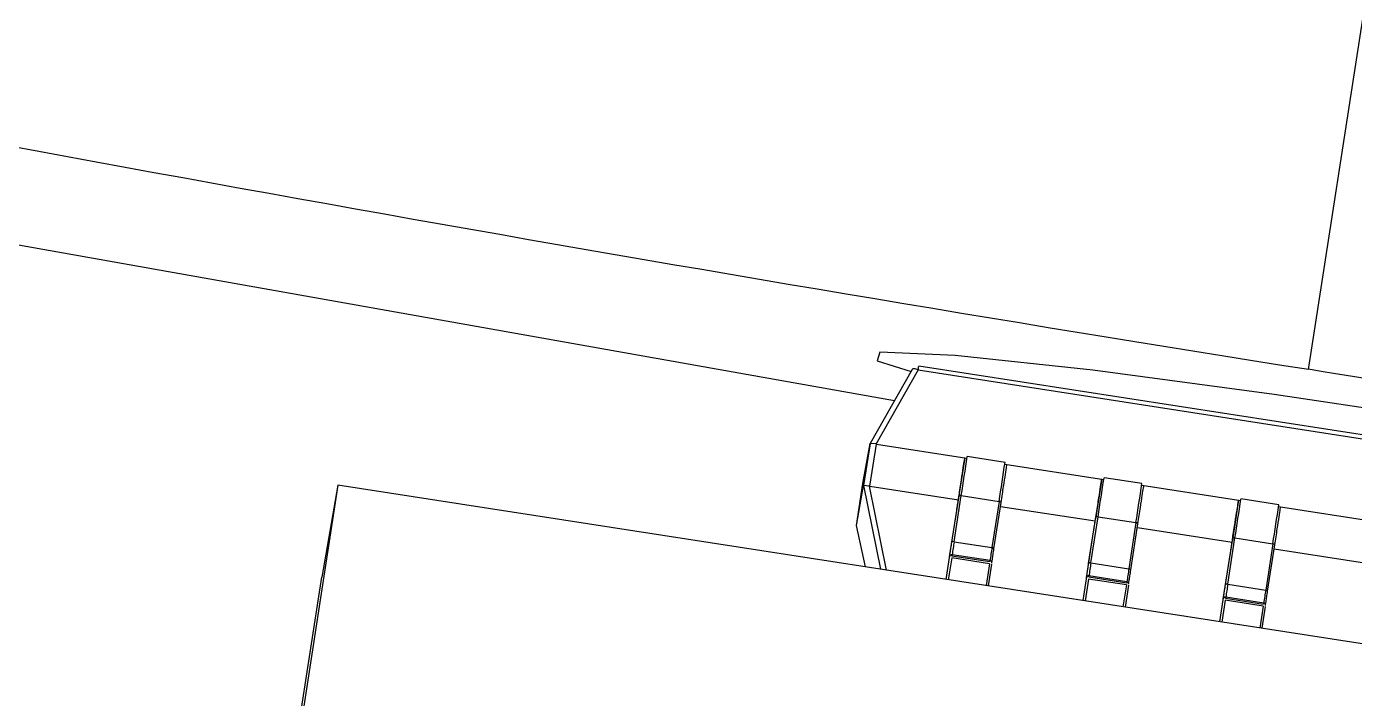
# Model space of a CAD drawing. Header units: millimetres. Extents: x 15 to 2378, y 5 to 1787.
# Drawn here: x 390.117 to 391.363, y 416.437 to 417.068 of the extents above; entities that cross this region are included whole.
import ezdxf

# ---------------------------------------------------------------- set-up
doc = ezdxf.new("R2010")
doc.units = ezdxf.units.MM

msp = doc.modelspace()

# ---------------------------------------------------------------- linework, layer by layer
at = {"color": 7, "linetype": 'Continuous', "lineweight": 25}
for p, q in [((391.32, 416.7463), (391.4424, 417.5361)), ((389.1932, 417.0262), (390.9312, 416.7169)), ((391.6388, 416.6432), (390.9542, 416.7493)), ((390.948, 416.7463), (390.9084, 416.6768)), ((390.9536, 416.7457), (390.914, 416.6762)), ((390.9536, 416.7457), (391.6382, 416.6396)), ((390.9017, 416.6392), (390.9084, 416.6768)), ((390.9084, 416.6768), (390.9023, 416.6373)), ((390.9082, 416.6366), (390.9144, 416.6761)), ((390.9084, 416.6768), (390.9084, 416.6768)), ((390.914, 416.6762), (390.9084, 416.6768)), ((390.914, 416.6762), (390.9144, 416.6761)), ((390.9144, 416.6761), (390.9993, 416.663)), ((390.9971, 416.6613), (390.9915, 416.6258)), ((390.9973, 416.6627), (390.9971, 416.6613)), ((390.9971, 416.6613), (390.9973, 416.6627)), ((391.0352, 416.6589), (390.9996, 416.6644)), ((391.0349, 416.6574), (391.1278, 416.643)), ((390.4089, 416.6376), (390.3599, 416.3216)), ((390.4089, 416.6376), (390.3937, 416.5511)), ((393.2246, 416.201), (390.4089, 416.6376)), ((390.8956, 416.5997), (390.9017, 416.6392)), ((390.8956, 416.5997), (390.9023, 416.6373)), ((390.9023, 416.6373), (390.9023, 416.6373)), ((390.9079, 416.6367), (390.9023, 416.6373)), ((390.9023, 416.6373), (390.9182, 416.5586)), ((390.9079, 416.6367), (390.9082, 416.6366)), ((390.9238, 416.5577), (390.9079, 416.6367)), ((390.9082, 416.6366), (390.9913, 416.6238)), ((391.1255, 416.6414), (391.12, 416.6058)), ((391.1258, 416.6428), (391.1255, 416.6414)), ((391.1255, 416.6414), (391.1258, 416.6428)), ((391.1636, 416.639), (391.1281, 416.6445)), ((391.1634, 416.6375), (391.2563, 416.6231)), ((390.9852, 416.5839), (390.9919, 416.6274)), ((390.9873, 416.5844), (390.994, 416.6278)), ((390.9918, 416.6271), (390.9915, 416.6258)), ((390.9915, 416.6258), (390.9915, 416.6256)), ((390.994, 416.6278), (391.0296, 416.6223)), ((391.2542, 416.6229), (391.254, 416.6215)), ((391.254, 416.6215), (391.2542, 416.6228)), ((391.2921, 416.619), (391.2565, 416.6246)), ((390.983, 416.5703), (390.9897, 416.6137)), ((391.0296, 416.6223), (391.0228, 416.5789)), ((391.0247, 416.5778), (391.0314, 416.6212)), ((391.0309, 416.6176), (391.1197, 416.6039)), ((391.254, 416.6215), (391.2485, 416.5859)), ((391.2918, 416.6176), (391.3847, 416.6032)), ((390.8956, 416.5996), (390.8956, 416.5997)), ((390.904, 416.5608), (390.8956, 416.5996)), ((391.1136, 416.564), (391.1203, 416.6074)), ((391.1157, 416.5645), (391.1224, 416.6079)), ((391.1203, 416.6072), (391.12, 416.6058)), ((391.12, 416.6058), (391.12, 416.6056)), ((391.1224, 416.6079), (391.158, 416.6024)), ((391.158, 416.6024), (391.1513, 416.5589)), ((391.1532, 416.5579), (391.1599, 416.6013)), ((391.1593, 416.5977), (391.2482, 416.5839)), ((391.1115, 416.5504), (391.1182, 416.5938)), ((391.2421, 416.5441), (391.2488, 416.5875)), ((391.2442, 416.5445), (391.2509, 416.588)), ((391.2487, 416.5873), (391.2485, 416.5859)), ((391.2485, 416.5859), (391.2485, 416.5857)), ((391.2509, 416.588), (391.2865, 416.5825)), ((390.9873, 416.5844), (391.0228, 416.5789)), ((391.2399, 416.5305), (391.2467, 416.5739)), ((391.2865, 416.5825), (391.2798, 416.539)), ((391.2816, 416.538), (391.2883, 416.5814)), ((391.2878, 416.5778), (391.3767, 416.564)), ((390.9798, 416.549), (390.983, 416.5696)), ((390.985, 416.5692), (390.9818, 416.5487)), ((390.983, 416.5696), (390.9831, 416.5705)), ((391.0205, 416.5637), (390.985, 416.5692)), ((390.9853, 416.5712), (390.9854, 416.5722)), ((390.9853, 416.5712), (391.0208, 416.5657)), ((391.021, 416.5667), (390.9854, 416.5722)), ((391.0205, 416.5637), (391.0174, 416.5432)), ((391.0225, 416.5634), (391.0193, 416.5429)), ((391.021, 416.5667), (391.0208, 416.5657)), ((391.1157, 416.5645), (391.1513, 416.5589)), ((390.3447, 416.2352), (390.3937, 416.5511)), ((391.1083, 416.5291), (391.1115, 416.5496)), ((391.1134, 416.5493), (391.1102, 416.5288)), ((391.1115, 416.5496), (391.1116, 416.5506)), ((391.149, 416.5438), (391.1134, 416.5493)), ((391.1137, 416.5513), (391.1138, 416.5523)), ((391.1137, 416.5513), (391.1493, 416.5458)), ((391.1494, 416.5468), (391.1138, 416.5523)), ((391.149, 416.5438), (391.1458, 416.5233)), ((391.151, 416.5435), (391.1478, 416.523)), ((391.1494, 416.5468), (391.1493, 416.5458)), ((391.2442, 416.5445), (391.2798, 416.539)), ((391.2367, 416.5092), (391.2399, 416.5297)), ((391.2419, 416.5294), (391.2387, 416.5089)), ((391.2399, 416.5297), (391.24, 416.5307)), ((391.2775, 416.5239), (391.2419, 416.5294)), ((391.2422, 416.5314), (391.2423, 416.5324)), ((391.2422, 416.5314), (391.2778, 416.5259)), ((391.2779, 416.5268), (391.2423, 416.5324)), ((391.2775, 416.5239), (391.2743, 416.5034)), ((391.2794, 416.5236), (391.2763, 416.5031)), ((391.2779, 416.5268), (391.2778, 416.5259))]:
    msp.add_line(p, q, dxfattribs=at)
at = {"color": 7, "linetype": 'Continuous', "lineweight": 25, "flags": 128}
for points in [[(391.6424, 416.6665), (391.476, 416.6944), (391.2878, 416.7228), (391.1175, 416.7455), (390.9883, 416.7593), (390.9176, 416.7623), (390.915, 416.7542), (390.9469, 416.7443)], [(390.9536, 416.7457), (390.9527, 416.7462), (390.9517, 416.7465), (390.9508, 416.7468), (390.95, 416.7469), (390.9493, 416.7469), (390.9487, 416.7468), (390.9483, 416.7466), (390.948, 416.7463)]]:
    msp.add_lwpolyline(points, dxfattribs=at)
at = {"color": 7, "linetype": 'Continuous', "lineweight": 25}
for centre, radius, start, end in [((398.6089, 462.7281), 46.5559, 258.82735, 260.99253), ((390.1744, 416.8673), 0.7886, 351.1324, 351.3974), ((389.4521, 405.1262), 11.7693, 79.93832, 80.86803), ((383.8548, 417.7431), 7.2258, 351.12138, 351.41445), ((383.07, 417.8641), 8.0558, 351.13242, 351.3957), ((383.9832, 417.7231), 7.2258, 351.12138, 351.41445), ((383.1985, 417.8442), 8.0558, 351.13242, 351.3957), ((390.9933, 416.626), 0.00193, 68.4353, 135.8212), ((384.1117, 417.7032), 7.2258, 351.12138, 351.41445), ((391.0297, 416.6204), 0.00192, 26.4139, 94.0085), ((383.327, 417.8243), 8.0558, 351.13242, 351.3957), ((391.1217, 416.6061), 0.00193, 68.4353, 135.8212), ((391.1581, 416.6005), 0.00192, 26.4139, 94.0085), ((391.2502, 416.5862), 0.00193, 68.4353, 135.8212), ((390.9865, 416.5826), 0.00193, 68.4353, 135.8212), ((393.9904, 416.1166), 3.0393, 171.1457, 171.3782), ((394.0259, 416.111), 3.0393, 171.1457, 171.3782), ((391.023, 416.5769), 0.00192, 26.4139, 94.0085), ((391.2866, 416.5805), 0.00192, 26.4139, 94.0085), ((390.9851, 416.5702), 0.002, 81.1766, 171.1748), ((391.0207, 416.5647), 0.002, 351.1938, 81.1956), ((391.115, 416.5627), 0.00193, 68.4353, 135.8212), ((394.1188, 416.0966), 3.0393, 171.1457, 171.3782), ((391.1135, 416.5503), 0.002, 81.1766, 171.1748), ((394.1544, 416.0911), 3.0393, 171.1457, 171.3782), ((391.1514, 416.557), 0.00192, 26.4139, 94.0085), ((391.1491, 416.5448), 0.002, 351.1938, 81.1956), ((391.2435, 416.5427), 0.00193, 68.4353, 135.8212), ((394.2473, 416.0767), 3.0393, 171.1457, 171.3782), ((394.2829, 416.0712), 3.0393, 171.1457, 171.3782), ((391.2799, 416.5371), 0.00192, 26.4139, 94.0085), ((391.242, 416.5304), 0.002, 81.1766, 171.1748), ((391.2776, 416.5249), 0.002, 351.1938, 81.1956)]:
    msp.add_arc(centre, radius, start, end, dxfattribs=at)
for points, knots in [([(390.9919, 416.6274), (390.9927, 416.6326), (390.9943, 416.643), (390.996, 416.6544), (390.9972, 416.662), (390.9973, 416.6625), (390.9973, 416.6627)], [0, 0, 0, 0, 0.249194, 0.499924, 0.749202, 1, 1, 1, 1]), ([(391.0314, 416.6212), (391.0322, 416.6265), (391.0338, 416.6369), (391.0356, 416.6483), (391.0367, 416.6559), (391.0368, 416.6563), (391.0368, 416.6565)], [0, 0, 0, 0, 0.250798, 0.500076, 0.750806, 1, 1, 1, 1]), ([(391.1203, 416.6074), (391.1211, 416.6126), (391.1228, 416.6231), (391.1245, 416.6344), (391.1257, 416.6421), (391.1257, 416.6425), (391.1258, 416.6428)], [0, 0, 0, 0, 0.249194, 0.499924, 0.749202, 1, 1, 1, 1]), ([(391.1599, 416.6013), (391.1607, 416.6066), (391.1623, 416.617), (391.164, 416.6284), (391.1652, 416.6359), (391.1653, 416.6364), (391.1653, 416.6366)], [0, 0, 0, 0, 0.2507983, 0.500076, 0.7508064, 1, 1, 1, 1]), ([(390.9897, 416.6137), (390.99, 416.6157), (390.9907, 416.6197), (390.9913, 416.624), (390.9918, 416.6269), (390.9918, 416.627), (390.9918, 416.6271)], [0, 0, 0, 0, 0.251492, 0.500143, 0.751521, 1, 1, 1, 1]), ([(391.2488, 416.5875), (391.2496, 416.5927), (391.2512, 416.6032), (391.253, 416.6145), (391.2541, 416.6222), (391.2542, 416.6226), (391.2542, 416.6228)], [0, 0, 0, 0, 0.249194, 0.499924, 0.749202, 1, 1, 1, 1]), ([(391.2883, 416.5814), (391.2891, 416.5866), (391.2908, 416.5971), (391.2925, 416.6084), (391.2937, 416.616), (391.2937, 416.6165), (391.2938, 416.6167)], [0, 0, 0, 0, 0.250798, 0.500076, 0.750806, 1, 1, 1, 1]), ([(391.1182, 416.5938), (391.1185, 416.5958), (391.1191, 416.5998), (391.1198, 416.6041), (391.1202, 416.6069), (391.1202, 416.6071), (391.1203, 416.6072)], [0, 0, 0, 0, 0.251492, 0.500143, 0.751521, 1, 1, 1, 1]), ([(391.2467, 416.5739), (391.247, 416.5759), (391.2476, 416.5799), (391.2483, 416.5842), (391.2487, 416.587), (391.2487, 416.5872), (391.2487, 416.5873)], [0, 0, 0, 0, 0.251492, 0.500143, 0.751521, 1, 1, 1, 1]), ([(390.9831, 416.5705), (390.9831, 416.5707), (390.9832, 416.5712), (390.9836, 416.5741), (390.9843, 416.5783), (390.9849, 416.582), (390.9852, 416.5839)], [0, 0, 0, 0, 0.2485, 0.499875, 0.748528, 1, 1, 1, 1]), ([(391.0226, 416.5644), (391.0227, 416.5646), (391.0227, 416.565), (391.0232, 416.568), (391.0238, 416.5722), (391.0244, 416.5759), (391.0247, 416.5778)], [0, 0, 0, 0, 0.251472, 0.500125, 0.7515, 1, 1, 1, 1]), ([(391.1116, 416.5506), (391.1116, 416.5508), (391.1117, 416.5513), (391.1121, 416.5542), (391.1128, 416.5584), (391.1133, 416.5621), (391.1136, 416.564)], [0, 0, 0, 0, 0.2485, 0.499875, 0.748528, 1, 1, 1, 1]), ([(391.1511, 416.5445), (391.1511, 416.5447), (391.1512, 416.5451), (391.1516, 416.5481), (391.1523, 416.5523), (391.1529, 416.556), (391.1532, 416.5579)], [0, 0, 0, 0, 0.251472, 0.500125, 0.7515, 1, 1, 1, 1]), ([(391.24, 416.5307), (391.2401, 416.5309), (391.2401, 416.5313), (391.2406, 416.5343), (391.2412, 416.5385), (391.2418, 416.5422), (391.2421, 416.5441)], [0, 0, 0, 0, 0.2485, 0.499875, 0.748528, 1, 1, 1, 1]), ([(391.2796, 416.5246), (391.2796, 416.5248), (391.2797, 416.5252), (391.2801, 416.5282), (391.2808, 416.5324), (391.2813, 416.5361), (391.2816, 416.538)], [0, 0, 0, 0, 0.251472, 0.500125, 0.7515, 1, 1, 1, 1])]:
    msp.add_open_spline(points, degree=3, knots=knots, dxfattribs=at)

doc.saveas('drawing.dxf')
